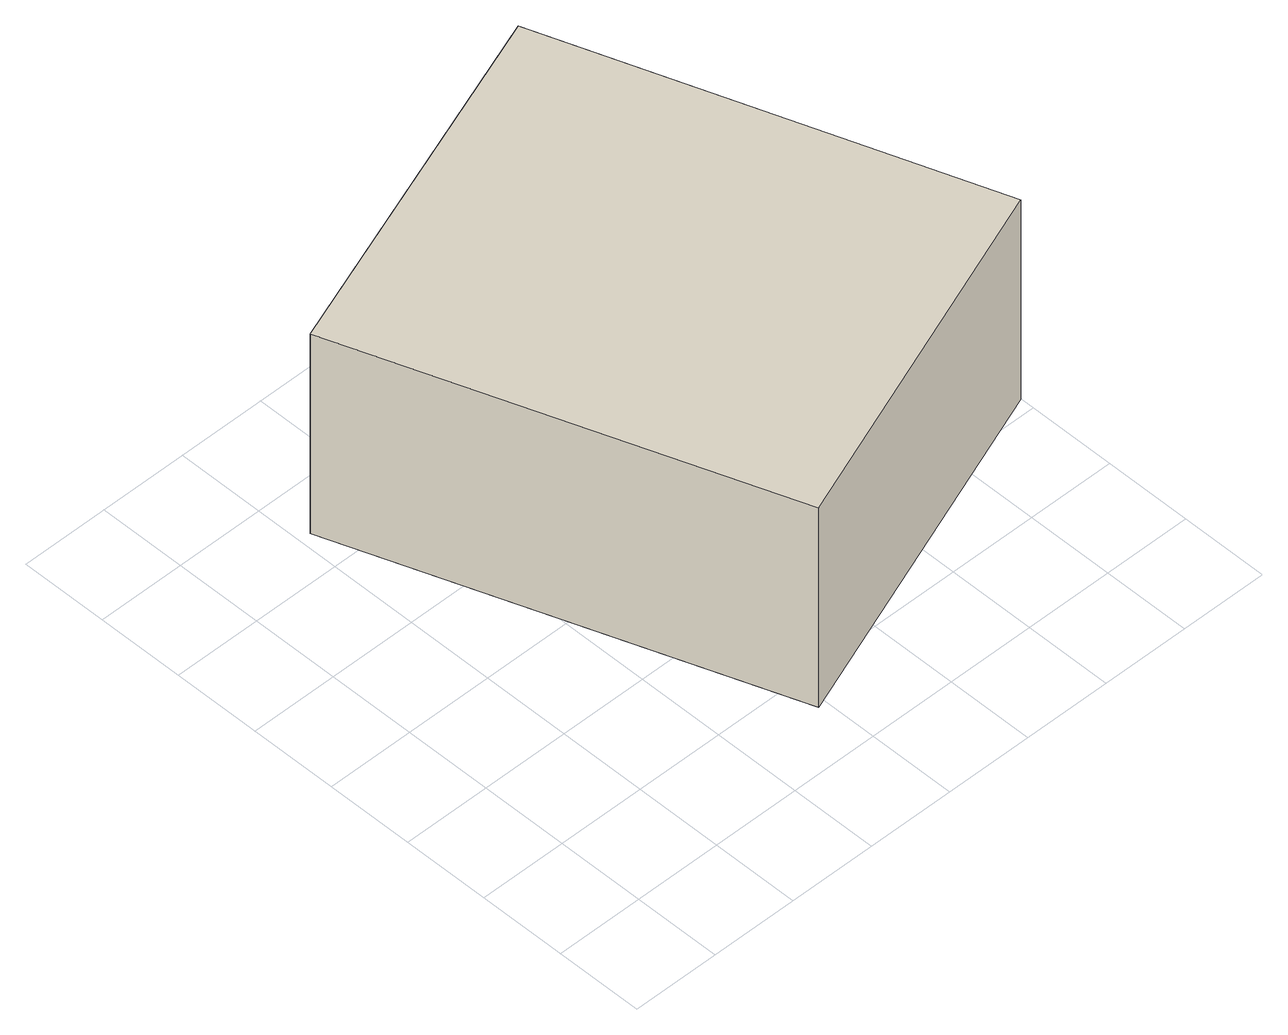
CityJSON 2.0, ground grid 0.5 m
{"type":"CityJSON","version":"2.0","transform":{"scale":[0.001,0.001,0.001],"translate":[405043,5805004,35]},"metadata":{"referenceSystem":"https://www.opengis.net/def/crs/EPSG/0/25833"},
"CityObjects":{
"building1":{"type":"Building","attributes":{"Gemeindeschluessel":"11000009","BezugspunktDach":"2200","function":"31001_2523","measuredHeight":1.3,"storeysAboveGround":1},"address":[{"country":"Germany","locality":"Berlin","thoroughfareNumber":"1","thoroughfareName":"Alter Radelander Weg"}],"geometry":[{"type":"Solid","lod":"1","boundaries":[[[[0,1,2,3]],[[4,5,6,7]],[[4,7,3,2]],[[5,4,2,1]],[[6,5,1,0]],[[7,6,0,3]]]]}]}
},
"vertices":[
[1453,307,2185],[3497,1078,2185],[2633,3484,2185],[569,2733,2185],[2633,3484,885],[3497,1078,885],[1453,307,885],[569,2733,885]
]}
